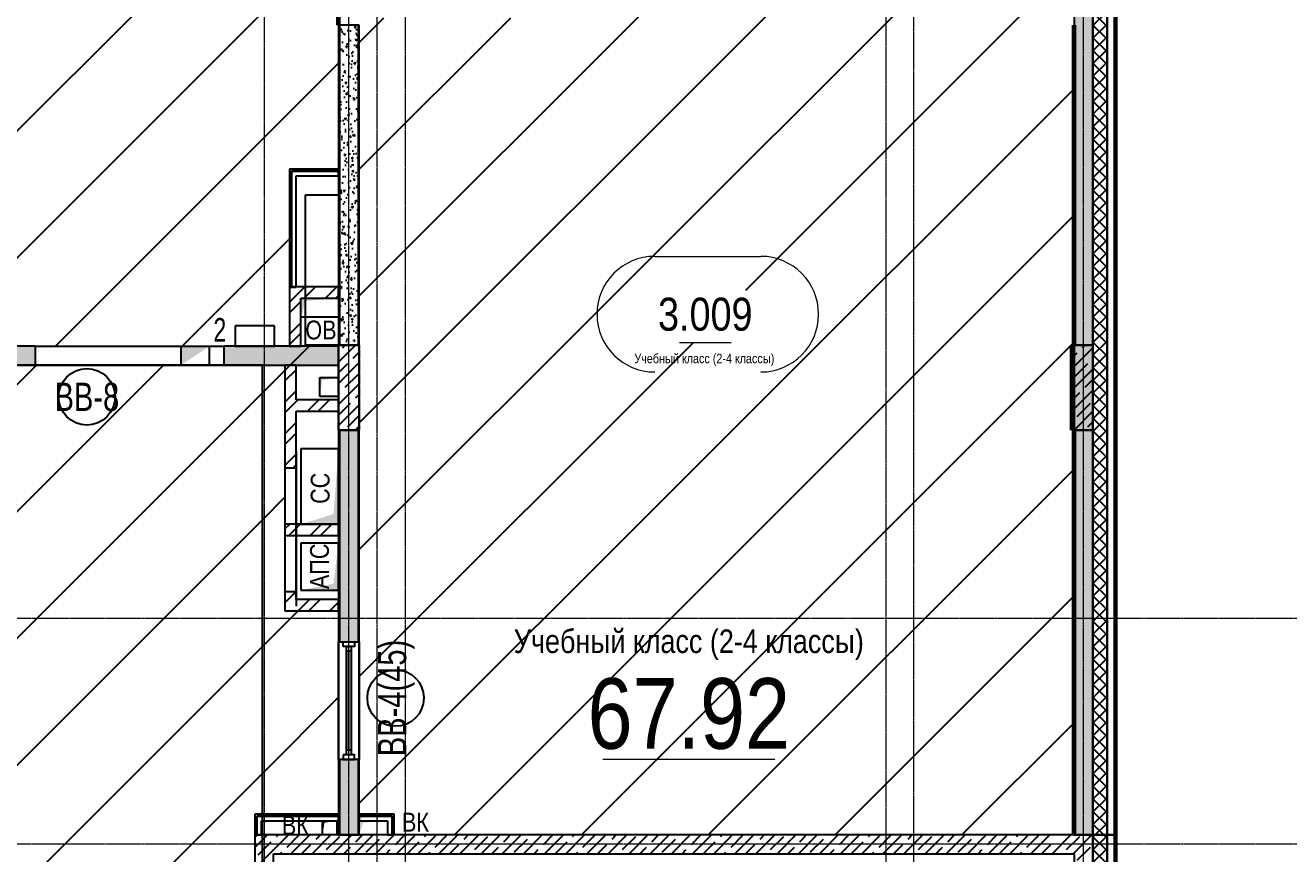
# Model space of a CAD drawing. Header units: millimetres. Extents: x 538266 to 1167394, y 114608 to 637157.
# Drawn here: x 1055296 to 1068714, y 530269 to 539069 of the extents above; entities that cross this region are included whole.
import ezdxf
from ezdxf.enums import TextEntityAlignment as Align

# ---------------------------------------------------------------- set-up
doc = ezdxf.new("R2010")
doc.units = ezdxf.units.MM
for name, pattern in [('CENTER2', [28.575, 19.05, -3.175, 3.175, -3.175]), ('DASHED', [19.05, 12.7, -6.35]), ('HIDDEN2', [4.7625, 3.175, -1.5875])]:
    doc.linetypes.add(name, pattern=pattern)
doc.layers.get('Defpoints').update_dxf_attribs({"color": 140})
for name, color, linetype, lineweight in [('0) шт стен 3 эт', 150, 'Continuous', 60), ('АР_Area', 5, 'Continuous', 5), ('АР_Витраж', 4, 'Continuous', 13), ('АР_Витраж марка', 140, 'Continuous', 9), ('АР_Колонны', 70, 'Continuous', 30), ('АР_Отв. марка', 4, 'Continuous', 9), ('АР_Отверстия', 1, 'Continuous', 9), ('АР_площадь пом', 5, 'Continuous', 5), ('АР_Стены ГКЛ', 1, 'Continuous', 15), ('АР_Стены ЖБ', 7, 'Continuous', 35), ('АР_Стены кирпич', 32, 'Continuous', 20), ('АР_Стены ПЕНОблок', 52, 'Continuous', 20), ('АР_Тонкая', 254, 'Continuous', 5), ('АР_Утеплитель', 31, 'Continuous', 0), ('АР_Штриховка', 8, 'Continuous', 0), ('ВК_Шахты', 5, 'Continuous', 9), ('ОВ_Отопление', 30, 'Continuous', 5), ('СС_Отверстия', 72, 'Continuous', 9)]:
    doc.layers.add(name, color=color, linetype=linetype, lineweight=lineweight)
for name, color, linetype, lineweight, true_color in [('A-AREA', 7, 'Continuous', 15, 0x7f7f7f), ('МАГНИТЫ', 7, 'Continuous', 30, 0xd100d1), ('РД_Оси_100', 7, 'Continuous', 0, 0x525252), ('РД_проем_инж перемыч_фахверк', 7, 'Continuous', 18, 0xff1f1f)]:
    doc.layers.add(name, color=color, linetype=linetype, lineweight=lineweight, true_color=true_color)
doc.layers.add('АР_Делит', color=120, linetype='Continuous', lineweight=0, plot=False)
doc.layers.add('РД_Проем', color=230, linetype='Continuous', lineweight=0, plot=False)
doc.layers.add('РД_Витраж_вн', color=7, linetype='Continuous', true_color=0x148aff)
doc.layers.add('РД_проем_инж перемыч_подсчет', color=50, linetype='Continuous', plot=False)
doc.layers.add('ФВ-5', color=7, linetype='Continuous')
doc.styles.add('Arial0', font='arial.ttf')
doc.styles.add('Arial_09', font='ARIALN.TTF', dxfattribs={"width": 0.9})
doc.styles.add('style1', font='ARIALN.TTF')
pattern_1 = [(45, (480135.4, 374055.5), (-168.3798, 168.3798), []), (45, (480247.65, 374055.5), (-168.3798, 168.3798), [])]

# ---------------------------------------------------------------- blocks, each defined once
blk = doc.blocks.new('СОШ_2200_АР_ОСИ_М100_28.05.24')
at = {"layer": 'АР_Делит', "color": 251, "linetype": 'DASHED', "true_color": 0x636466}
blk.add_lwpolyline([(114955, 135155), (114955, -355), (93595.036, -355), (93595.036, 13855), (94145, 13855), (94145, 68320), (66055, 68320), (66055, 13857.73), (83455, 13857.73), (83455, -355), (45245, -355), (45245, 13145), (44695, 13145), (44695, 26755), (45245, 26755), (45245, 68320), (20455, 68320), (20455, 26755), (27955, 26755), (27955, 13145), (-355, 13145), (-355, 100855)], dxfattribs=at)
at = {"layer": 'РД_Оси_100', "color": 251, "linetype": 'CENTER2', "true_color": 0x636466}
for p, q in [((20100, -6155), (20100, 139938.679)), ((29555, 36000), (-5954.958, 36000)), ((29555, 33600), (-5954.958, 33600))]:
    blk.add_line(p, q, dxfattribs=at)
for points in [[(11400, 139938.679), (11400, -6155)], [(12000.12, -6155), (12300, -5755), (12300, 139538.679), (12000, 139938.679)], [(12600, -6155), (12600, 139938.679)], [(13200, -6155), (12900, -5755), (12900, 139538.679), (13220.167, 139939.357)], [(17850, 139938.679), (18000, 139538.679), (18000, -6194.092)], [(18300, -6196.31), (18300, 139538.679), (18450, 139938.679)]]:
    blk.add_lwpolyline(points, dxfattribs=at)
blk = doc.blocks.new('MOK-МаркаПом_овал_ареал')
for p, q in [((-5.36, 6.14), (5.89, 6.14)), ((-2.75, -3), (2.75, -3))]:
    blk.add_line(p, q)
for centre, radius, start, end in [((-5.36, 0), 6.14, 90, 270), ((5.89, 0), 6.14, 270, 90), ((-7.41, 0), 7.16, 0, 0.001)]:
    blk.add_arc(centre, radius, start, end)
at = {"color": 0, "style": 'style1'}
blk.add_attdef('АР-ПОМЕЩЕНИЕ:НОМЕР', text='', height=3, dxfattribs=at).set_placement((0.26, 0), align=Align.MIDDLE)
at = {"layer": 'Defpoints', "color": 2, "style": 'style1'}
blk.add_attdef('АР-ПОМЕЩЕНИЕ:НАИМЕНОВАНИЕ', text='', height=1, dxfattribs=at).set_placement((-0.09, -4.81), align=Align.MIDDLE)
blk = doc.blocks.new('MOK-МаркаПроема инж.')
blk.add_line((-1.33, -1.75), (1.8, -1.75))
at = {"color": 0, "style": 'Arial0', "width": 0.7}
blk.add_attdef('АР-ПРОЕМ:Коробка', text='', height=2.5, dxfattribs=at).set_placement((0, 0), align=Align.MIDDLE)
blk = doc.blocks.new('МаркаВитража1')
at = {"layer": 'Defpoints'}
blk.add_circle((0, 0), 3, dxfattribs=at)
at = {"color": 0, "linetype": 'ByBlock', "lineweight": -2, "style": 'Arial_09', "width": 0.9}
blk.add_attdef('АР-ОКНО:НАИМЕНОВАНИЕ', text='', height=3, dxfattribs=at).set_placement((0, 0), align=Align.MIDDLE)
blk = doc.blocks.new('MOK-МаркаПомещения1')
at = {"layer": 'A-AREA', "color": 0}
blk.add_line((-3.651, -1.944), (3.649, -1.944), dxfattribs=at)
at = {"layer": 'A-AREA', "color": 0, "style": 'style1'}
blk.add_attdef('АР-ПОМЕЩЕНИЕ:ПЛОЩАДЬ', text='', height=3, dxfattribs=at).set_placement((0, 0), align=Align.MIDDLE)
at = {"layer": 'Defpoints', "style": 'style1', "flags": 8}
blk.add_attdef('АР-ПОМЕЩЕНИЕ:НАИМЕНОВАНИЕ', text='', height=1, dxfattribs=at).set_placement((0, 2.956), align=Align.MIDDLE)
blk = doc.blocks.new('*U626')
at = {"layer": 'АР_площадь пом', "color": 5, "linetype": 'Continuous', "lineweight": 5}
ref = blk.add_blockref('MOK-МаркаПомещения1', (0, 0), dxfattribs=dict(at, xscale=100, yscale=100, zscale=100))
ref.add_attrib('АР-ПОМЕЩЕНИЕ:НАИМЕНОВАНИЕ', 'Учебный класс (2-4 классы)', dxfattribs={"layer": 'Defpoints', "height": 100, "style": 'style1'}).set_placement((0, 295.6), align=Align.MIDDLE)
ref.add_attrib('АР-ПОМЕЩЕНИЕ:ПЛОЩАДЬ', '67.92', dxfattribs={"layer": 'A-AREA', "color": 0, "height": 300, "style": 'style1'}).set_placement((0, 0), align=Align.MIDDLE)
blk = doc.blocks.new('3_этаж1')
at = {"layer": 'АР_Стены ГКЛ', "linetype": 'Continuous', "lineweight": 25, "true_color": 0x000000}
h = blk.add_hatch(dxfattribs=at)
h.set_pattern_fill('ANSI31', color=18, scale=15, angle=-360, style=0)
h.set_pattern_definition([(45, (480135.397, 374055.493), (-33.6759605, 33.6759605), [])])
h.paths.add_polyline_path([(696054, 537539), (696074, 537519), (696574, 537519), (696574, 537539)], flags=0)
h = blk.add_hatch(dxfattribs=at)
h.set_pattern_fill('ANSI31', color=18, scale=15, style=0)
h.set_pattern_definition([(45, (480135.397, 374055.493), (-33.6759605, 33.6759605), [])])
h.paths.add_polyline_path([(696054, 536287), (696074, 536287), (696074, 537519), (696054, 537539)], flags=0)
h = blk.add_hatch(dxfattribs=at)
h.set_pattern_fill('ANSI31', color=18, scale=15, style=0)
h.set_pattern_definition([(45, (480135.397, 374055.493), (-33.6759605, 33.6759605), [])])
h.paths.add_polyline_path([(695684, 530689), (695704, 530669), (696574, 530669), (696574, 530689)], flags=0)
h = blk.add_hatch(dxfattribs=at)
h.set_pattern_fill('ANSI31', color=18, scale=15, style=0)
h.set_pattern_definition([(45, (480135.397, 374055.493), (-33.6759605, 33.6759605), [])])
h.paths.add_polyline_path([(695684, 530469), (695704, 530469), (695704, 530669), (695684, 530689)], flags=0)
h = blk.add_hatch(dxfattribs=at)
h.set_pattern_fill('ANSI31', color=18, scale=15, angle=-360, style=0)
h.set_pattern_definition([(45, (480135.397, 374055.493), (-33.6759605, 33.6759605), [])])
h.paths.add_polyline_path([(696794, 530689), (696794, 530669), (697144, 530669), (697164, 530689)], flags=0)
h = blk.add_hatch(dxfattribs=at)
h.set_pattern_fill('ANSI31', color=18, scale=15, angle=-360, style=0)
h.set_pattern_definition([(45, (480135.397, 374055.493), (-33.6759605, 33.6759605), [])])
h.paths.add_polyline_path([(697164, 530689), (697144, 530669), (697144, 530469), (697164, 530469)], flags=0)
at = {"layer": 'АР_Штриховка', "linetype": 'Continuous', "lineweight": 25, "true_color": 0x000000}
h = blk.add_hatch(dxfattribs=at)
h.set_pattern_fill('AR-CONC', color=18, angle=-360, style=0)
h.set_pattern_definition([(50, (480135.4, 374055.5), (182.18467, -15.939086), [19.05, -209.55]), (355, (480135.4, 374055.5), (-35.24342, 191.05685), [15.24, -167.64058]), (100.451445, (480150.58, 374054.16), (146.94125, 175.11775), [16.19001, -178.09024]), (46.1842, (480135.4, 374106.3), (271.07904, -42.04233), [28.575, -314.325]), (96.63556, (480158, 374102.8), (237.40413, 247.42612), [24.28502, -267.1356]), (351.18415, (480135.4, 374106.3), (237.40413, 247.42612), [22.85997, -251.45973]), (21, (480160.8, 374093.6), (151.61439, -102.2652), [19.05, -209.55]), (326, (480160.8, 374093.6), (61.80203, 184.18797), [15.24, -167.64]), (71.451445, (480173.43, 374085.07), (213.41642, 81.92277), [16.19001, -178.08994]), (37.5, (480135.4, 374055.49), (3.088603, 84.555039), [0, -165.608, 0, -170.18, 0, -168.275]), (7.5, (480135.4, 374055.49), (66.819663, 100.180575), [0, -97.028, 0, -161.798, 0, -64.135]), (327.5, (480078.755, 374055.49), (135.590595, -5.728744), [0, -63.5, 0, -198.12, 0, -262.89]), (317.5, (480053.36, 374055.49), (148.12918, 25.42649), [0, -82.55, 0, -131.572, 0, -186.69])])
h.paths.add_polyline_path([(704584, 565344), (704384, 565544), (704384, 530469), (704584, 530469)], flags=0)
h = blk.add_hatch(dxfattribs=at)
h.set_pattern_fill('ANSI37', color=18, scale=30, angle=-360, style=0)
h.set_pattern_definition([(45, (480135.4, 374055.49), (-67.35192, 67.35192), []), (135, (480135.4, 374055.49), (-67.35192, -67.35192), [])])
h.paths.add_polyline_path([(704734, 565194), (704584, 565344), (704584, 530469), (704734, 530469)], flags=0)
h = blk.add_hatch(dxfattribs=at)
h.set_pattern_fill('_U', color=18, angle=-360, style=0, pattern_type=0)
h.set_pattern_definition([(360, (480135.3971, 374055.4927), (-2e-16, 1), [])])
h.paths.add_polyline_path([(704839, 565089), (704814, 565114), (704814, 530469), (704839, 530469)], flags=0)
h = blk.add_hatch(dxfattribs=at)
h.set_pattern_fill('AR-CONC', color=18, angle=45, style=0)
h.set_pattern_definition([(95, (480135.4, 374055.5), (140.09465, 117.55338), [19.05, -209.55]), (40, (480135.4, 374055.5), (-160.01845, 110.17673), [15.24, -167.64058]), (145.451445, (480147.07, 374065.29), (-19.9238, 227.7301), [16.19001, -178.09024]), (91.1842, (480099.48, 374091.41), (221.41024, 161.95341), [28.575, -314.325]), (141.63556, (480117.93, 374104.9), (-7.08662, 342.82676), [24.28502, -267.1356]), (36.18415, (480099.48, 374091.4), (-7.08662, 342.82676), [22.85997, -251.45973]), (66, (480126.42, 374100.4), (179.51998, 34.89515), [19.05, -209.55]), (11, (480126.42, 374100.4), (-86.53993, 173.94119), [15.24, -167.64]), (116.451445, (480141.38, 374103.3), (92.98005, 208.83634), [16.19001, -178.08994]), (82.5, (480135.4, 374055.49), (-57.605469, 61.973414), [0, -165.608, 0, -170.18, 0, -168.275]), (52.5, (480135.4, 374055.49), (-23.589727, 118.087), [0, -97.028, 0, -161.798, 0, -64.135]), (12.5, (480095.345, 374015.44), (99.927863, 91.826196), [0, -63.5, 0, -198.12, 0, -262.89]), (2.5, (480077.38, 373997.48), (86.763904, 122.722393), [0, -82.55, 0, -131.572, 0, -186.69])])
h.paths.add_polyline_path([(696584, 535669), (696784, 535669), (696784, 539069), (696584, 539069)], flags=0)
h = blk.add_hatch(dxfattribs=at)
h.set_pattern_fill('ANSI32', color=18, scale=25, style=0)
h.set_pattern_definition([(45, (480135.4, 374055.5), (-168.3798, 168.3798), []), (45, (480247.65, 374055.5), (-168.3798, 168.3798), [])])
h.paths.add_polyline_path([(696174, 536169), (696054, 536289), (696054, 535659), (696174, 535659)], flags=0)
h = blk.add_hatch(dxfattribs=at)
h.set_pattern_fill('ANSI32', color=18, scale=25, style=0)
h.set_pattern_definition(pattern_1)
h.paths.add_polyline_path([(696054, 536289), (696174, 536169), (696574, 536169), (696574, 536289)], flags=0)
h = blk.add_hatch(dxfattribs=at)
h.set_pattern_fill('AR-CONC', color=18, angle=405, style=0)
h.set_pattern_definition([(95, (480135.4, 374055.5), (140.09465, 117.55338), [19.05, -209.55]), (40, (480135.4, 374055.5), (-160.01845, 110.17673), [15.24, -167.64058]), (145.451445, (480147.07, 374065.29), (-19.9238, 227.7301), [16.19001, -178.09024]), (91.1842, (480099.48, 374091.41), (221.41024, 161.95341), [28.575, -314.325]), (141.63556, (480117.93, 374104.9), (-7.08662, 342.82676), [24.28502, -267.1356]), (36.18415, (480099.48, 374091.4), (-7.08662, 342.82676), [22.85997, -251.45973]), (66, (480126.42, 374100.4), (179.51998, 34.89515), [19.05, -209.55]), (11, (480126.42, 374100.4), (-86.53993, 173.94119), [15.24, -167.64]), (116.451445, (480141.38, 374103.3), (92.98005, 208.83634), [16.19001, -178.08994]), (82.5, (480135.4, 374055.49), (-57.605469, 61.973414), [0, -165.608, 0, -170.18, 0, -168.275]), (52.5, (480135.4, 374055.49), (-23.589727, 118.087), [0, -97.028, 0, -161.798, 0, -64.135]), (12.5, (480095.345, 374015.44), (99.927863, 91.826196), [0, -63.5, 0, -198.12, 0, -262.89]), (2.5, (480077.38, 373997.48), (86.763904, 122.722393), [0, -82.55, 0, -131.572, 0, -186.69])])
h.paths.add_polyline_path([(696574, 535459), (696574, 535659), (696174, 535659), (696174, 535459)], flags=0)
h.paths.add_polyline_path([(696174, 535459), (696174, 535659), (695354, 535659), (695354, 535459)], flags=0)
h.paths.add_polyline_path([(693354, 535459), (693354, 535659), (692694, 535659), (692694, 535459)], flags=0)
h.paths.add_polyline_path([(692694, 535459), (692694, 535659), (692284, 535659), (692234, 535592), (692284, 535459)], flags=0)
h = blk.add_hatch(dxfattribs=at)
h.set_pattern_fill('ANSI32', color=18, scale=25, style=0)
h.set_pattern_definition([(45, (480135.4, 374055.5), (-168.3798, 168.3798), []), (45, (480247.65, 374055.5), (-168.3798, 168.3798), [])])
h.paths.add_polyline_path([(696004, 532849), (696124, 532969), (696124, 533049), (696004, 533049)], flags=0)
h.paths.add_polyline_path([(696004, 533649), (696124, 533649), (696124, 533769), (696004, 533769)], flags=0)
h.paths.add_polyline_path([(696004, 534369), (696124, 534369), (696124, 534969), (696094, 535009), (696004, 534969)], flags=0)
h.paths.add_polyline_path([(696004, 534969), (696094, 535009), (696124, 535089), (696124, 535459), (696004, 535459)], flags=0)
h = blk.add_hatch(dxfattribs=at)
h.set_pattern_fill('ANSI32', color=18, scale=25, style=0)
h.set_pattern_definition(pattern_1)
h.paths.add_polyline_path([(696124, 535089), (696094, 535009), (696124, 534969), (696574, 534969), (696574, 535089)], flags=0)
h = blk.add_hatch(dxfattribs=at)
h.set_pattern_fill('AR-CONC', color=18, angle=45, style=0)
h.set_pattern_definition([(95, (480135.4, 374055.5), (140.09465, 117.55338), [19.05, -209.55]), (40, (480135.4, 374055.5), (-160.01845, 110.17673), [15.24, -167.64058]), (145.451445, (480147.07, 374065.29), (-19.9238, 227.7301), [16.19001, -178.09024]), (91.1842, (480099.48, 374091.41), (221.41024, 161.95341), [28.575, -314.325]), (141.63556, (480117.93, 374104.9), (-7.08662, 342.82676), [24.28502, -267.1356]), (36.18415, (480099.48, 374091.4), (-7.08662, 342.82676), [22.85997, -251.45973]), (66, (480126.42, 374100.4), (179.51998, 34.89515), [19.05, -209.55]), (11, (480126.42, 374100.4), (-86.53993, 173.94119), [15.24, -167.64]), (116.451445, (480141.38, 374103.3), (92.98005, 208.83634), [16.19001, -178.08994]), (82.5, (480135.4, 374055.49), (-57.605469, 61.973414), [0, -165.608, 0, -170.18, 0, -168.275]), (52.5, (480135.4, 374055.49), (-23.589727, 118.087), [0, -97.028, 0, -161.798, 0, -64.135]), (12.5, (480095.345, 374015.44), (99.927863, 91.826196), [0, -63.5, 0, -198.12, 0, -262.89]), (2.5, (480077.38, 373997.48), (86.763904, 122.722393), [0, -82.55, 0, -131.572, 0, -186.69])])
h.paths.add_polyline_path([(696584, 530469), (696784, 530469), (696784, 531269), (696584, 531269)], flags=0)
h.paths.add_polyline_path([(696584, 532519), (696784, 532519), (696784, 534769), (696584, 534769)], flags=0)
h = blk.add_hatch(dxfattribs=at)
h.set_pattern_fill('ANSI32', color=18, scale=25, style=0)
h.set_pattern_definition([(45, (480135.4, 374055.5), (-168.3798, 168.3798), []), (45, (480247.65, 374055.5), (-168.3798, 168.3798), [])])
h.paths.add_polyline_path([(696574, 533649), (696574, 533769), (696124, 533769), (696124, 533649)], flags=0)
h = blk.add_hatch(dxfattribs=at)
h.set_pattern_fill('ANSI32', color=18, scale=25, style=0)
h.set_pattern_definition([(45, (480135.4, 374055.5), (-168.3798, 168.3798), []), (45, (480247.65, 374055.5), (-168.3798, 168.3798), [])])
h.paths.add_polyline_path([(696574, 532849), (696574, 532969), (696124, 532969), (696004, 532849)], flags=0)
h = blk.add_hatch(dxfattribs=at)
h.set_pattern_fill('ANSI37', color=18, scale=30, angle=-360, style=0)
h.set_pattern_definition([(45, (480135.4, 374055.49), (-67.35192, 67.35192), []), (135, (480135.4, 374055.49), (-67.35192, -67.35192), [])])
h.paths.add_polyline_path([(704734, 530469), (704584, 530469), (704584, 530169), (704734, 530169)], flags=0)
h.paths.add_polyline_path([(704734, 526369), (704584, 526369), (704584, 523269), (704734, 523419)], flags=0)
h = blk.add_hatch(dxfattribs=at)
h.set_pattern_fill('_U', color=18, angle=-360, style=0, pattern_type=0)
h.set_pattern_definition([(360, (480135.3971, 374055.4927), (4e-17, 1), [])])
h.paths.add_polyline_path([(704839, 530469), (704814, 530469), (704814, 530169), (704839, 530169)], flags=0)
h.paths.add_polyline_path([(704839, 526369), (704814, 526369), (704814, 523499), (704839, 523524)], flags=0)
at = {"layer": 'СС_Отверстия', "linetype": 'Continuous', "lineweight": 25, "true_color": 0x000000}
for points in [[(695200, 535659), (694900, 535659), (695050, 535559)], [(694900, 535659), (694900, 535459), (695050, 535559)]]:
    blk.add_hatch(color=18, dxfattribs=at).paths.add_polyline_path(points, flags=0)
at = {"color": 18, "linetype": 'Continuous', "lineweight": 25, "true_color": 0x000000}
for p, q in [((696174, 535969), (696174, 536169)), ((696174, 536169), (696574, 536169)), ((696174, 535969), (696174, 536169)), ((696174, 536169), (696574, 536169)), ((696574, 536169), (696574, 535969)), ((696574, 536169), (696574, 535969)), ((696574, 535969), (696174, 535969)), ((696574, 535969), (696174, 535969)), ((696374, 535127), (696374, 535327)), ((696374, 535327), (696574, 535327)), ((696374, 535127), (696374, 535327)), ((696374, 535327), (696574, 535327)), ((696574, 535327), (696574, 535127)), ((696574, 535327), (696574, 535127)), ((696574, 535127), (696374, 535127)), ((696574, 535127), (696374, 535127)), ((696574, 534569), (696174, 534569)), ((696174, 534569), (696174, 533769)), ((696574, 534569), (696174, 534569)), ((696174, 534569), (696174, 533769)), ((696574, 533769), (696574, 534569)), ((696574, 533769), (696574, 534569)), ((696174, 533769), (696574, 533769)), ((696174, 533769), (696574, 533769)), ((696574, 533569), (696174, 533569)), ((696174, 533569), (696174, 533069)), ((696574, 533569), (696174, 533569)), ((696174, 533569), (696174, 533069)), ((696574, 533069), (696574, 533569)), ((696574, 533069), (696574, 533569)), ((696174, 533069), (696574, 533069)), ((696174, 533069), (696574, 533069)), ((696404, 530469), (696404, 530619)), ((696404, 530619), (696554, 530619)), ((696404, 530469), (696404, 530619)), ((696404, 530619), (696554, 530619)), ((696554, 530619), (696554, 530469)), ((696554, 530619), (696554, 530469)), ((696794, 530469), (696794, 530619)), ((696794, 530619), (697094, 530619)), ((696794, 530469), (696794, 530619)), ((696794, 530619), (697094, 530619)), ((697094, 530619), (697094, 530469)), ((697094, 530619), (697094, 530469)), ((696554, 530469), (696404, 530469)), ((696554, 530469), (696404, 530469)), ((697094, 530469), (696794, 530469)), ((697094, 530469), (696794, 530469))]:
    blk.add_line(p, q, dxfattribs=at)
for points in [[(696174, 535969), (696174, 536169), (696227, 536141), (696574, 536169)], [(696174, 535969), (696174, 536169), (696227, 536141), (696574, 536169)], [(696374, 535127), (696374, 535327), (696401, 535300), (696574, 535327)], [(696374, 535127), (696374, 535327), (696401, 535300), (696574, 535327)], [(696174, 533769), (696574, 533769), (696519, 533876), (696574, 534569)], [(696174, 533769), (696574, 533769), (696519, 533876), (696574, 534569)], [(696174, 533069), (696574, 533069), (696519, 533136), (696574, 533569)], [(696174, 533069), (696574, 533069), (696519, 533136), (696574, 533569)], [(696404, 530469), (696404, 530619), (696424, 530598), (696554, 530619)], [(696404, 530469), (696404, 530619), (696424, 530598), (696554, 530619)], [(696794, 530469), (696794, 530619), (696834, 530598), (697094, 530619)], [(696794, 530469), (696794, 530619), (696834, 530598), (697094, 530619)]]:
    blk.add_solid(points, dxfattribs=at)
at = {"layer": 'АР_Витраж', "color": 18, "linetype": 'Continuous', "lineweight": 25, "true_color": 0x000000}
for p, q in [((696574, 531269), (696574, 532519)), ((696709, 532419), (696659, 532419)), ((696684, 531369), (696684, 532419)), ((696794, 531269), (696794, 532519)), ((696709, 531369), (696659, 531369))]:
    blk.add_line(p, q, dxfattribs=at)
for points in [[(696624, 532469), (696624, 532519), (696744, 532519), (696744, 532469)], [(696709, 531319), (696659, 531319), (696659, 532469), (696709, 532469)], [(696624, 531319), (696624, 531269), (696744, 531269), (696744, 531319)]]:
    blk.add_lwpolyline(points, close=True, dxfattribs=at)
at = {"layer": 'АР_Колонны', "color": 18, "linetype": 'HIDDEN2', "lineweight": 25, "true_color": 0x000000}
for p, q in [((696574, 535669), (696794, 535669)), ((696574, 534769), (696574, 535669)), ((696794, 535669), (696794, 534769)), ((704364, 535669), (704584, 535669)), ((704364, 534769), (704364, 535669)), ((704584, 535669), (704584, 534769)), ((696794, 534769), (696574, 534769)), ((704584, 534769), (704364, 534769))]:
    blk.add_line(p, q, dxfattribs=at)
at = {"layer": 'АР_Колонны', "color": 18, "linetype": 'Continuous', "lineweight": 25, "true_color": 0x000000}
for p, q in [((696794, 535669), (696574, 535669)), ((696574, 535669), (696574, 534769)), ((696794, 535669), (696574, 535669)), ((696574, 535669), (696574, 534769)), ((696794, 534769), (696794, 535669)), ((696794, 534769), (696794, 535669)), ((704584, 535669), (704364, 535669)), ((704364, 535669), (704364, 534769)), ((704584, 535669), (704364, 535669)), ((704364, 535669), (704364, 534769)), ((704584, 534769), (704584, 535669)), ((704584, 534769), (704584, 535669)), ((696574, 534769), (696794, 534769)), ((696574, 534769), (696794, 534769)), ((704364, 534769), (704584, 534769)), ((704364, 534769), (704584, 534769))]:
    blk.add_line(p, q, dxfattribs=at)
at = {"layer": 'АР_Стены ГКЛ', "color": 18, "linetype": 'Continuous', "lineweight": 25, "true_color": 0x000000}
for p, q in [((696574, 537539), (696054, 537539)), ((696054, 537539), (696054, 536287)), ((696574, 537519), (696074, 537519)), ((696074, 537519), (696574, 537519)), ((696074, 537519), (696074, 536287)), ((696074, 536287), (696074, 537519)), ((696574, 537519), (696574, 537539)), ((696574, 537469), (696574, 537519)), ((696124, 537469), (696574, 537469)), ((696124, 536287), (696124, 537469)), ((696054, 536287), (696074, 536287)), ((696074, 536287), (696124, 536287)), ((696574, 530689), (695684, 530689)), ((695684, 530689), (695684, 530469)), ((696574, 530669), (695704, 530669)), ((695704, 530669), (696574, 530669)), ((695704, 530669), (695704, 530469)), ((695704, 530469), (695704, 530669)), ((696574, 530669), (696574, 530689)), ((696574, 530619), (696574, 530669)), ((696794, 530689), (696794, 530669)), ((697164, 530689), (696794, 530689)), ((696794, 530669), (696794, 530619)), ((697144, 530669), (696794, 530669)), ((696794, 530669), (697144, 530669)), ((697144, 530469), (697144, 530669)), ((697144, 530669), (697144, 530469)), ((697164, 530469), (697164, 530689)), ((695754, 530619), (696574, 530619)), ((695754, 530469), (695754, 530619)), ((696794, 530619), (697094, 530619)), ((697094, 530619), (697094, 530469)), ((695684, 530469), (695704, 530469)), ((695704, 530469), (695754, 530469)), ((697094, 530469), (697144, 530469)), ((697144, 530469), (697164, 530469))]:
    blk.add_line(p, q, dxfattribs=at)
at = {"layer": 'АР_Стены ЖБ', "color": 18, "linetype": 'Continuous', "lineweight": 25, "true_color": 0x000000}
for p, q in [((696794, 535669), (696574, 535669)), ((696574, 535669), (696574, 534769)), ((696794, 534769), (696794, 535669)), ((704584, 535669), (704364, 535669)), ((704364, 535669), (704364, 534769)), ((704584, 534769), (704584, 535669)), ((696574, 534769), (696794, 534769)), ((704364, 534769), (704584, 534769)), ((695684, 530469), (695684, 526069)), ((704584, 530469), (695684, 530469)), ((704584, 526269), (704584, 530469)), ((695884, 526269), (695884, 530269)), ((695884, 530269), (704384, 530269)), ((704384, 530269), (704384, 526269))]:
    blk.add_line(p, q, dxfattribs=at)
at = {"layer": 'АР_Стены кирпич', "color": 18, "linetype": 'Continuous', "lineweight": 25, "true_color": 0x000000}
for p, q in [((696054, 536289), (696054, 535659)), ((696574, 536289), (696054, 536289)), ((696574, 536169), (696574, 536289)), ((696174, 535659), (696174, 536169)), ((696174, 536169), (696574, 536169)), ((696054, 535659), (696174, 535659)), ((696124, 535459), (696004, 535459)), ((696004, 535459), (696004, 534969)), ((696124, 535089), (696124, 535459)), ((696574, 535089), (696124, 535089)), ((696574, 534969), (696574, 535089)), ((696004, 534969), (696004, 534369)), ((696124, 534369), (696124, 534969)), ((696124, 534969), (696574, 534969)), ((696004, 534369), (696124, 534369)), ((696004, 534369), (696004, 533769)), ((696124, 533769), (696124, 534369)), ((696124, 533769), (696004, 533769)), ((696004, 533769), (696004, 533649)), ((696124, 533649), (696124, 533769)), ((696574, 533769), (696124, 533769)), ((696124, 533769), (696124, 533649)), ((696574, 533649), (696574, 533769)), ((696004, 533649), (696124, 533649)), ((696004, 533649), (696004, 533049)), ((696124, 533049), (696124, 533649)), ((696124, 533649), (696574, 533649)), ((696124, 533049), (696004, 533049)), ((696004, 533049), (696004, 532849)), ((696124, 532969), (696124, 533049)), ((696574, 532969), (696124, 532969)), ((696574, 532849), (696574, 532969)), ((696004, 532849), (696574, 532849))]:
    blk.add_line(p, q, dxfattribs=at)
at = {"layer": 'АР_Стены кирпич', "color": 18, "lineweight": 25, "true_color": 0x000000}
blk.add_line((696124, 533769), (696004, 533769), dxfattribs=at)
at = {"layer": 'АР_Стены ПЕНОблок', "color": 18, "linetype": 'Continuous', "lineweight": 25, "true_color": 0x000000}
for p, q in [((704384, 565544), (704384, 530469)), ((704584, 530469), (704584, 565344)), ((696784, 539069), (696584, 539069)), ((696584, 539069), (696584, 535669)), ((696784, 535669), (696784, 539069)), ((693354, 535659), (692694, 535659)), ((693354, 535459), (693354, 535659)), ((696174, 535659), (695354, 535659)), ((695354, 535659), (695354, 535459)), ((696574, 535659), (696174, 535659)), ((696574, 535459), (696574, 535659)), ((696584, 535669), (696784, 535669)), ((692694, 535459), (693354, 535459)), ((695354, 535459), (696174, 535459)), ((696174, 535459), (696574, 535459)), ((696784, 534769), (696584, 534769)), ((696584, 534769), (696584, 532519)), ((696784, 532519), (696784, 534769)), ((696584, 532519), (696784, 532519)), ((696784, 531269), (696584, 531269)), ((696584, 531269), (696584, 530469)), ((696784, 530469), (696784, 531269)), ((696584, 530469), (696784, 530469)), ((704384, 530469), (704584, 530469))]:
    blk.add_line(p, q, dxfattribs=at)
at = {"layer": 'АР_Тонкая', "color": 18, "linetype": 'Continuous', "lineweight": 25, "true_color": 0x000000}
for p, q in [((704734, 565194), (704734, 530469)), ((704814, 530469), (704814, 565114)), ((704814, 565114), (704814, 530469)), ((704839, 530469), (704839, 565089)), ((696584, 539069), (696574, 539069)), ((696574, 539069), (696574, 535669)), ((696584, 535669), (696584, 539069)), ((696794, 539069), (696784, 539069)), ((696784, 539069), (696784, 535669)), ((696794, 535669), (696794, 539069)), ((696574, 535669), (696584, 535669)), ((696784, 535669), (696794, 535669)), ((696584, 534769), (696574, 534769)), ((696574, 534769), (696574, 532519)), ((696584, 532519), (696584, 534769)), ((696794, 534769), (696784, 534769)), ((696784, 534769), (696784, 532519)), ((696794, 532519), (696794, 534769)), ((696574, 532519), (696584, 532519)), ((696784, 532519), (696794, 532519)), ((696584, 531269), (696574, 531269)), ((696574, 531269), (696574, 530469)), ((696584, 530469), (696584, 531269)), ((696794, 531269), (696784, 531269)), ((696784, 531269), (696784, 530469)), ((696794, 530469), (696794, 531269)), ((696574, 530469), (696584, 530469)), ((696784, 530469), (696794, 530469)), ((704734, 530469), (704814, 530469)), ((704814, 530469), (704734, 530469)), ((704734, 530469), (704734, 530169)), ((704814, 530469), (704839, 530469)), ((704814, 530169), (704814, 530469)), ((704839, 530469), (704814, 530469)), ((704814, 530469), (704814, 530169)), ((704839, 530169), (704839, 530469))]:
    blk.add_line(p, q, dxfattribs=at)
at = {"layer": 'АР_Утеплитель', "color": 18, "linetype": 'Continuous', "lineweight": 25, "true_color": 0x000000}
for p, q in [((704584, 565344), (704584, 530469)), ((704734, 530469), (704734, 565194)), ((704584, 530469), (704734, 530469)), ((704734, 530469), (704584, 530469)), ((704584, 530469), (704584, 530169)), ((704734, 530169), (704734, 530469))]:
    blk.add_line(p, q, dxfattribs=at)
at = {"layer": 'АР_Штриховка', "color": 18, "linetype": 'Continuous', "lineweight": 25, "true_color": 0x000000}
for p, q in [((696574, 535490), (696753, 535669)), ((696616, 535644), (696640, 535669)), ((704364, 535646), (704386, 535669)), ((704364, 535422), (704584, 535642)), ((704473, 535644), (704498, 535669)), ((696574, 535265), (696794, 535485)), ((696728, 535532), (696794, 535597)), ((704364, 535534), (704417, 535588)), ((696574, 535377), (696672, 535476)), ((696644, 535223), (696784, 535363)), ((704364, 535197), (704584, 535417)), ((704389, 535335), (704530, 535476)), ((696574, 535041), (696794, 535261)), ((704501, 535223), (704584, 535305)), ((696574, 535153), (696588, 535167)), ((696756, 535111), (696794, 535148)), ((704364, 534973), (704584, 535193)), ((704364, 535085), (704445, 535167)), ((696574, 534928), (696700, 535055)), ((696574, 534816), (696794, 535036)), ((704384, 534769), (704584, 534968)), ((704417, 534914), (704558, 535055)), ((696672, 534802), (696794, 534924)), ((696751, 534769), (696794, 534812)), ((704530, 534802), (704584, 534856)), ((695684, 530446), (695695, 530457)), ((695684, 530334), (695751, 530401)), ((695695, 530457), (695706, 530469)), ((695751, 530401), (695818, 530469)), ((695807, 530345), (695858, 530396)), ((695863, 530289), (696043, 530469)), ((695914, 530452), (695931, 530469)), ((696026, 530340), (696155, 530469)), ((696067, 530269), (696267, 530469)), ((696292, 530269), (696492, 530469)), ((696335, 530424), (696380, 530469)), ((696447, 530312), (696588, 530452)), ((696516, 530269), (696716, 530469)), ((696741, 530269), (696941, 530469)), ((696756, 530396), (696829, 530469)), ((696868, 530284), (697009, 530424)), ((696965, 530269), (697165, 530469)), ((697177, 530368), (697278, 530469)), ((697190, 530269), (697390, 530469)), ((697302, 530269), (697430, 530396)), ((697414, 530269), (697614, 530469)), ((697486, 530452), (697502, 530469)), ((697598, 530340), (697727, 530469)), ((697639, 530269), (697839, 530469)), ((697863, 530269), (698063, 530469)), ((697907, 530424), (697951, 530469)), ((698019, 530312), (698159, 530452)), ((698088, 530269), (698288, 530469)), ((698312, 530269), (698512, 530469)), ((698328, 530396), (698400, 530469)), ((698440, 530284), (698580, 530424)), ((698537, 530269), (698737, 530469)), ((698749, 530368), (698849, 530469)), ((698761, 530269), (698961, 530469)), ((698874, 530269), (699001, 530396)), ((698986, 530269), (699186, 530469)), ((699057, 530452), (699074, 530469)), ((699169, 530340), (699298, 530469)), ((699210, 530269), (699410, 530469)), ((699435, 530269), (699635, 530469)), ((699478, 530424), (699523, 530469)), ((699590, 530312), (699731, 530452)), ((699659, 530269), (699859, 530469)), ((699884, 530269), (700084, 530469)), ((699899, 530396), (699972, 530469)), ((700011, 530284), (700152, 530424)), ((700108, 530269), (700308, 530469)), ((700320, 530368), (700421, 530469)), ((700333, 530269), (700533, 530469)), ((700445, 530269), (700573, 530396)), ((700557, 530269), (700757, 530469)), ((700629, 530452), (700645, 530469)), ((700741, 530340), (700870, 530469)), ((700782, 530269), (700982, 530469)), ((701006, 530269), (701206, 530469)), ((701050, 530424), (701094, 530469)), ((701162, 530312), (701302, 530452)), ((701231, 530269), (701431, 530469)), ((701456, 530269), (701656, 530469)), ((701471, 530396), (701543, 530469)), ((701583, 530284), (701723, 530424)), ((701680, 530269), (701880, 530469)), ((701892, 530368), (701992, 530469)), ((701905, 530269), (702105, 530469)), ((702017, 530269), (702144, 530396)), ((702129, 530269), (702329, 530469)), ((702200, 530452), (702217, 530469)), ((702313, 530340), (702441, 530469)), ((702354, 530269), (702554, 530469)), ((702578, 530269), (702778, 530469)), ((702621, 530424), (702666, 530469)), ((702733, 530312), (702874, 530452)), ((702803, 530269), (703003, 530469)), ((703027, 530269), (703227, 530469)), ((703042, 530396), (703115, 530469)), ((703154, 530284), (703295, 530424)), ((703252, 530269), (703452, 530469)), ((703463, 530368), (703564, 530469)), ((703476, 530269), (703676, 530469)), ((703588, 530269), (703716, 530396)), ((703701, 530269), (703901, 530469)), ((703772, 530452), (703788, 530469)), ((703884, 530340), (704013, 530469)), ((703925, 530269), (704125, 530469)), ((704150, 530269), (704350, 530469)), ((704305, 530312), (704445, 530452)), ((704374, 530269), (704574, 530469)), ((695684, 530109), (695863, 530289)), ((695718, 530256), (695807, 530345)), ((695955, 530269), (695970, 530284)), ((696180, 530269), (696279, 530368)), ((696629, 530269), (696700, 530340)), ((697078, 530269), (697121, 530312)), ((697527, 530269), (697542, 530284)), ((697751, 530269), (697850, 530368)), ((698200, 530269), (698271, 530340)), ((698649, 530269), (698692, 530312)), ((699098, 530269), (699113, 530284)), ((699323, 530269), (699422, 530368)), ((699772, 530269), (699843, 530340)), ((700221, 530269), (700264, 530312)), ((700670, 530269), (700685, 530284)), ((700894, 530269), (700994, 530368)), ((701343, 530269), (701415, 530340)), ((701792, 530269), (701835, 530312)), ((702241, 530269), (702256, 530284)), ((702466, 530269), (702565, 530368)), ((702915, 530269), (702986, 530340)), ((703364, 530269), (703407, 530312)), ((703813, 530269), (703828, 530284)), ((704037, 530269), (704137, 530368)), ((704417, 530200), (704558, 530340))]:
    blk.add_line(p, q, dxfattribs=at)
at = {"layer": 'МАГНИТЫ', "color": 18, "lineweight": 25, "true_color": 0x000000}
for p, q in [((695894, 535875), (695474, 535875)), ((695474, 535875), (695474, 535659)), ((695894, 535659), (695894, 535875)), ((695474, 535659), (695894, 535659))]:
    blk.add_line(p, q, dxfattribs=at)
at = {"layer": 'ОВ_Отопление', "color": 18, "lineweight": 25, "true_color": 0x000000}
for p, q in [((696224, 535669), (696224, 537269)), ((696224, 537269), (696574, 537269)), ((696574, 537269), (696574, 535669)), ((696574, 535669), (696224, 535669))]:
    blk.add_line(p, q, dxfattribs=at)
at = {"layer": 'РД_Витраж_вн', "color": 18, "linetype": 'Continuous', "lineweight": 25, "true_color": 0x000000}
for p, q in [((693354, 535659), (695354, 535659)), ((693354, 535459), (695354, 535459)), ((696574, 532519), (696574, 531269)), ((696794, 532519), (696794, 531269))]:
    blk.add_line(p, q, dxfattribs=at)
at = {"layer": 'РД_Проем', "color": 18, "linetype": 'Continuous', "lineweight": 25, "true_color": 0x000000}
for p, q in [((693354, 535659), (695354, 535659)), ((693354, 535459), (695354, 535459)), ((696004, 534369), (696004, 533769)), ((696124, 534369), (696124, 533769)), ((696004, 533649), (696004, 533049)), ((696124, 533649), (696124, 533049)), ((696574, 532519), (696574, 531269)), ((696794, 532519), (696794, 531269))]:
    blk.add_line(p, q, dxfattribs=at)
at = {"layer": 'РД_проем_инж перемыч_подсчет', "color": 18, "linetype": 'Continuous', "lineweight": 25, "true_color": 0x000000}
for p, q in [((696004, 534549), (696004, 532899)), ((696124, 534549), (696124, 532899))]:
    blk.add_line(p, q, dxfattribs=at)
at = {"layer": 'РД_проем_инж перемыч_фахверк', "color": 18, "linetype": 'Continuous', "lineweight": 25, "true_color": 0x000000}
for p, q in [((693354, 535659), (695354, 535659)), ((693354, 535459), (695354, 535459)), ((696574, 532519), (696574, 531269)), ((696794, 532519), (696794, 531269))]:
    blk.add_line(p, q, dxfattribs=at)
at = {"layer": 'СС_Отверстия', "color": 18, "linetype": 'Continuous', "lineweight": 25, "true_color": 0x000000}
for p, q in [((694900, 535659), (695200, 535659)), ((694900, 535659), (694900, 535459)), ((695200, 535659), (695200, 535459)), ((694900, 535459), (695200, 535459))]:
    blk.add_line(p, q, dxfattribs=at)
at = {"layer": 'АР_Витраж марка', "color": 18, "linetype": 'Continuous', "lineweight": 25, "true_color": 0x000000, "xscale": 100, "yscale": 100, "zscale": 100}
blk.add_blockref('МаркаВитража1', (693901, 535122), dxfattribs=at).add_auto_attribs({'АР-ОКНО:НАИМЕНОВАНИЕ': 'ВВ-8'})
at = {"layer": 'АР_Витраж марка', "color": 18, "linetype": 'Continuous', "lineweight": 25, "true_color": 0x000000, "xscale": 100, "yscale": 100, "zscale": 100, "rotation": 90.00000000000001}
blk.add_blockref('МаркаВитража1', (697179, 531923), dxfattribs=at).add_auto_attribs({'АР-ОКНО:НАИМЕНОВАНИЕ': 'ВВ-4(45)'})
at = {"layer": 'АР_Отв. марка', "color": 18, "linetype": 'Continuous', "lineweight": 25, "true_color": 0x000000, "xscale": 100, "yscale": 100, "zscale": 100}
blk.add_blockref('MOK-МаркаПроема инж.', (695313, 535836, 580), dxfattribs=at).add_auto_attribs({'АР-ПРОЕМ:Коробка': '2'})
at = {"layer": 'АР_площадь пом', "color": 5, "linetype": 'Continuous', "lineweight": 5, "xscale": 2.5, "yscale": 2.5}
blk.add_blockref('*U626', (700293, 531759), dxfattribs=at)
at = {"layer": 'АР_Отверстия', "color": 18, "lineweight": 25, "true_color": 0x000000, "style": 'style1'}
for s, p in [('СС', (696478, 533985)), ('АПС', (696471, 533080))]:
    blk.add_text(s, height=200, rotation=90, dxfattribs=at).set_placement(p)
at = {"layer": 'ВК_Шахты', "color": 18, "lineweight": 25, "true_color": 0x000000, "style": 'style1'}
for p in [(695971, 530470), (697247, 530504)]:
    blk.add_text('ВК', height=200, dxfattribs=at).set_placement(p)
at = {"layer": 'ОВ_Отопление', "color": 18, "lineweight": 25, "true_color": 0x000000, "style": 'style1'}
blk.add_text('ОВ', height=200, dxfattribs=at).set_placement((696221, 535732))

msp = doc.modelspace()

# ---------------------------------------------------------------- hatches: boundary and pattern name
at = {"layer": 'ФВ-5'}
h = msp.add_hatch(dxfattribs=at)
h.set_pattern_fill('ANSI31', color=3, scale=300, style=0)
h.paths.add_polyline_path([(1066414, 561769), (1066414, 562669), (1066424, 564149), (1063154, 564149), (1063154, 565044), (1063154, 565294), (1061154, 565294), (1061154, 565044), (1060379, 565044), (1060379, 562214), (1060379, 561554), (1060379, 560766), (1060379, 560714), (1060379, 560544), (1059459, 560544), (1056814, 560544), (1056014, 560544), (1056014, 560224), (1054344, 560224), (1054344, 559669), (1054344, 556769), (1054344, 556369), (1054344, 555469), (1054344, 551969), (1054344, 550769), (1054344, 550768), (1054344, 550769), (1054344, 550769), (1054344, 550469), (1054344, 547596), (1054354, 547596), (1054354, 547069), (1054344, 547069), (1054344, 546169), (1054344, 542669), (1054344, 541469), (1054344, 541169), (1054344, 538269), (1054344, 537769), (1054344, 536869), (1054344, 536289), (1054864, 536289), (1054864, 535875), (1055283, 535875), (1055283, 535659), (1055404, 535659), (1057250, 535659), (1057250, 535459), (1057814, 535459), (1058054, 535459), (1058054, 535459), (1058174, 535459), (1058224, 535459), (1058624, 535459), (1058624, 535659), (1058224, 535659), (1058104, 535659), (1058104, 536289), (1058104, 537539), (1058624, 537539), (1058624, 539069), (1058624, 540269), (1058624, 540569), (1058624, 543469), (1058624, 544069), (1058624, 544969), (1058624, 546909), (1058624, 546969), (1058624, 548502), (1058624, 549419), (1058624, 550519), (1058624, 550639), (1058624, 550919), (1058624, 552028), (1058624, 552299), (1058624, 552539), (1058624, 552793), (1058404, 552793), (1058404, 553083), (1058624, 553083), (1058624, 553219), (1058624, 554328), (1058624, 555220), (1058624, 556319), (1058624, 556539), (1058624, 557489), (1058624, 557859), (1058634, 558079), (1059834, 558079), (1066395, 558079), (1066414, 558097), (1066414, 558369)])
h.paths.add_polyline_path([(1062760, 561989), (1063310, 561989, -1), (1063310, 561389), (1062760, 561389, -1)], flags=16)
h.paths.add_polyline_path([(1061841, 564865, -1), (1062441, 564865, -1)], flags=16)
h.paths.add_polyline_path([(1056310, 546849), (1056310, 546449), (1055310, 546449), (1055310, 546849)], flags=16)
h.paths.add_polyline_path([(1057944, 535875), (1057944, 535659), (1057524, 535659), (1057230, 535661), (1057524, 535661), (1057524, 535875)], flags=16)
h.paths.add_polyline_path([(1061985, 561111), (1064066, 561111), (1064066, 561303), (1061985, 561303)], flags=24)
h.paths.add_polyline_path([(1062444, 561421), (1063626, 561421), (1063626, 561957), (1062444, 561957)], flags=24)
h.paths.add_polyline_path([(1061636, 564639), (1062646, 564639), (1062646, 565091), (1061636, 565091)], flags=24)
h.paths.add_polyline_path([(1065926, 558142), (1066190, 558142), (1066190, 558525), (1065926, 558525)], flags=24)
h.paths.add_polyline_path([(1055071, 560230), (1055506, 560230), (1055506, 560541), (1055071, 560541)], flags=25)
h = msp.add_hatch(dxfattribs=at)
h.set_pattern_fill('ANSI31', color=3, scale=300, style=0)
h.paths.add_polyline_path([(1066414, 539069), (1066414, 539569), (1061939, 539569), (1061939, 539269), (1061039, 539269), (1061039, 539569), (1060964, 539569), (1060964, 539149), (1058844, 539149), (1058844, 539069), (1058844, 535669), (1058844, 534769), (1058844, 532519), (1058844, 531269), (1058844, 530689), (1059214, 530689), (1059214, 530469), (1066434, 530469), (1066434, 534769), (1066414, 534769), (1066414, 535669), (1066416, 539069)])
h.paths.add_polyline_path([(1062793, 535700), (1062243, 535700, -1), (1062243, 536300), (1062793, 536300, -1)], flags=16)
h.paths.add_polyline_path([(1059529, 531923, -1), (1058929, 531923, -1)], flags=16)
h.paths.add_polyline_path([(1061732, 535420), (1063284, 535420), (1063284, 535617), (1061732, 535617)], flags=24)
h.paths.add_polyline_path([(1061926, 535732), (1063109, 535732), (1063109, 536268), (1061926, 536268)], flags=24)
h.paths.add_polyline_path([(1059524, 531206), (1059524, 532640), (1058934, 532640), (1058934, 531206)], flags=24)
h = msp.add_hatch(dxfattribs=at)
h.set_pattern_fill('ANSI31', color=3, scale=300, style=0)
h.paths.add_polyline_path([(1057944, 535875), (1057944, 535659), (1057524, 535659), (1057230, 535661), (1057524, 535661), (1057524, 535875)], flags=16)
h.paths.add_polyline_path([(1057232, 535648), (1057494, 535648), (1057494, 536025), (1057232, 536025)], flags=25)
h = msp.add_hatch(dxfattribs=at)
h.set_pattern_fill('ANSI31', color=3, scale=300)
h.paths.add_polyline_path([(1054339, 523016), (1057814, 523016), (1057814, 535459), (1054339, 535459)])
h.paths.add_polyline_path([(1055064, 532949), (1054344, 532949), (1054344, 535459), (1055064, 535459)], flags=16)
h = msp.add_hatch(dxfattribs=at)
h.set_pattern_fill('ANSI31', color=3, scale=300, style=0)
h.paths.add_polyline_path([(1058624, 532519), (1058624, 532849), (1058054, 532849), (1058054, 533049), (1058054, 533649), (1058054, 533769), (1058054, 534369), (1058054, 534969), (1058054, 535459), (1057814, 535459), (1057814, 530689), (1058624, 530689), (1058624, 531269)])

# ---------------------------------------------------------------- linework, layer by layer
msp.add_lwpolyline([(1054339, 523016), (1057814, 523016), (1057814, 535459), (1054339, 535459)], close=True)
at = {"layer": '0) шт стен 3 эт', "color": 2}
for points in [[(1058624, 539069), (1058624, 540269)], [(1066436, 535669), (1066434, 539069)], [(1066434, 536869), (1066434, 537769)], [(1066414, 534769), (1066414, 535669)], [(1066434, 530469), (1066434, 534769)]]:
    msp.add_lwpolyline(points, dxfattribs=at)

# ---------------------------------------------------------------- block references
at = {"layer": '0) шт стен 3 эт', "color": 5, "lineweight": 25}
msp.add_blockref('3_этаж1', (362050, 0), dxfattribs=at)
at = {"layer": 'АР_Area', "color": 18, "linetype": 'Continuous', "lineweight": 15, "true_color": 0x000000}
ref = msp.add_blockref('MOK-МаркаПом_овал_ареал', (1062518, 536000), dxfattribs=dict(at, xscale=100, yscale=100, zscale=100))
ref.add_attrib('АР-ПОМЕЩЕНИЕ:НОМЕР', '3.009', dxfattribs={"layer": '0', "color": 0, "height": 350, "style": 'style1'}).set_placement((1062518, 536000), align=Align.MIDDLE)
ref.add_attrib('АР-ПОМЕЩЕНИЕ:НАИМЕНОВАНИЕ', 'Учебный класс (2-4 классы)', dxfattribs={"layer": 'Defpoints', "color": 2, "height": 100, "style": 'style1'}).set_placement((1062508, 535518), align=Align.MIDDLE)
at = {"layer": 'РД_Оси_100', "lineweight": 25}
msp.add_blockref('СОШ_2200_АР_ОСИ_М100_28.05.24', (1046434, 496769), dxfattribs=at)

doc.saveas('drawing.dxf')
